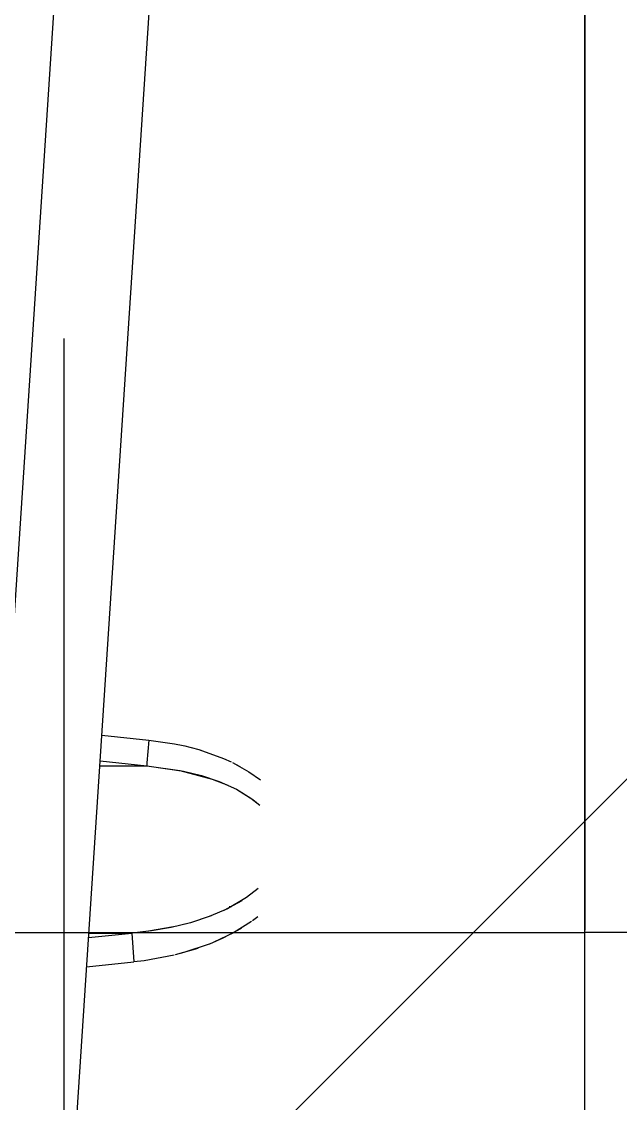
# Model space of a CAD drawing. Header units: millimetres. Extents: x 1084702 to 1166801, y 36632 to 124519.
# Drawn here: x 1103385.4 to 1103486.2, y 47803.6 to 47985.6 of the extents above; entities that cross this region are included whole.
import ezdxf

# ---------------------------------------------------------------- set-up
doc = ezdxf.new("R2010")
doc.units = ezdxf.units.MM
doc.header["$LTSCALE"] = 250
doc.linetypes.add('CENTER', pattern=[3, 2.5, -0.25, 0, -0.25])
doc.linetypes.add('DASHDOT', pattern=[1, 0.5, -0.25, 0, -0.25])
doc.layers.get('0').update_dxf_attribs({"color": 255})
doc.layers.add('%posline', color=240, linetype='Continuous')
doc.layers.add('%symbol', color=1, linetype='Continuous')
doc.styles.add('ROMANS', font='ROMANS.shx', dxfattribs={"height": 100})
doc.dimstyles.new('dott', dxfattribs={"dimscale": 100, "dimtxt": 150, "dimasz": 0.01, "dimexe": 0.5, "dimexo": 1, "dimgap": 1, "dimtad": 1, "dimdsep": 46, "dimtxsty": 'ROMANS', "dimcen": 1.5, "dimclrd": 1, "dimclre": 1, "dimclrt": 2, "dimazin": 2, "dimtfac": 1, "dimtmove": 2, "dimatfit": 3, "dimldrblk": 'DOT', "dimfxl": 1, "dimtvp": 100, "dimtolj": 1, "dimarcsym": 0})

# ---------------------------------------------------------------- blocks, each defined once
blk = doc.blocks.new('A$C64097268')
blk.add_line((11000, -100), (11000, 100))
at = {"linetype": 'DASHDOT'}
blk.add_line((-2084.21, 0), (35128.7, 0), dxfattribs=at)
blk = doc.blocks.new('_Dot')
at = {"color": 0, "linetype": 'ByBlock', "lineweight": -2}
blk.add_line((-0.5, 0), (-1, 0), dxfattribs=at)
at = {"color": 0, "linetype": 'ByBlock', "const_width": 0.5}
blk.add_lwpolyline([(-0.25, 0, 1), (0.25, 0, 1)], format="xyb", close=True, dxfattribs=at)
blk = doc.blocks.new('GENERATOR-CENTER')
for p, q in [((-1442.15, -77.43), (-1412.9, 368.88)), ((-1426.12, -77.43), (-1396.94, 367.84)), ((-1337.61, -275.71), (-1337.61, 275.7)), ((-1337.61, 255.99), (-1337.61, 0.39)), ((-1418.87, 33.24), (-1410.94, 32.42)), ((-1410.94, 32.42), (-1411.29, 28.57)), ((-1410.94, 32.42), (-1411.29, 28.57)), ((-1410.94, 32.42), (-1406.62, 31.79)), ((-1406.62, 31.79), (-1405.2, 31.49)), ((-1405.12, 31.47), (-1402.54, 30.8)), ((-1405.1, 31.47), (-1402.54, 30.8)), ((-1402.53, 30.8), (-1402.2, 30.7)), ((-1402.52, 30.8), (-1398.38, 29.32)), ((-1398.38, 29.32), (-1397.08, 28.73)), ((-1419.2, 28.08), (-1411.3, 28.08)), ((-1419.15, 28.91), (-1411.3, 28.08)), ((-1411.29, 28.57), (-1411.3, 28.08)), ((-1411.29, 28.57), (-1411.3, 28.08)), ((-1411.3, 28.08), (-1405.73, 27.3)), ((-1411.3, 28.08), (-1405.12, 27.18)), ((-1396.9, 28.65), (-1395.63, 27.99)), ((-1396.88, 28.63), (-1394.1, 27.09)), ((-1405.73, 27.3), (-1400.28, 25.85)), ((-1405.12, 27.18), (-1402.07, 26.42)), ((-1402.07, 26.42), (-1399.1, 25.42)), ((-1400.28, 25.85), (-1397.65, 24.81)), ((-1394.1, 27.09), (-1392.18, 25.74)), ((-1399.1, 25.42), (-1396.23, 24.12)), ((-1396.71, 24.37), (-1396.5, 24.26)), ((-1396.23, 24.12), (-1393.79, 22.64)), ((-1396.05, 24.02), (-1393.45, 22.39)), ((-1393.79, 22.64), (-1392.3, 21.45)), ((-1393.45, 22.39), (-1392.85, 21.92)), ((-1392.56, 7.44), (-1394.5, 5.9)), ((-1394.5, 5.9), (-1397.71, 4.03)), ((-1397.71, 4.03), (-1400.79, 2.71)), ((-1395.32, 5.37), (-1398.34, 3.73)), ((-1397.43, 4.38), (-1397.12, 4.38)), ((-1397.37, 4.38), (-1397.07, 4.38)), ((-1400.46, 2.83), (-1403.96, 1.67)), ((-1400.79, 2.71), (-1403.96, 1.67)), ((-1393.67, 1.85), (-1396.72, -0.06)), ((-1392.59, 2.66), (-1393.5, 1.97)), ((-2671.23, 0), (-1337.61, 0)), ((-2671.23, 0), (-1337.61, 0)), ((-1410.51, 0.29), (-1413.82, -0.09)), ((-1411.02, 0.22), (-1413.82, -0.09)), ((-1406.83, 0.95), (-1411.02, 0.22)), ((-1407.21, 0.87), (-1410.51, 0.29)), ((-1403.96, 1.67), (-1407.21, 0.87)), ((-1403.96, 1.67), (-1404.85, 1.42)), ((-1395.42, 0.69), (-1398.52, -0.96)), ((-1337.61, -256), (-1337.61, 0.39)), ((-1421.1, -0.84), (-1413.82, -0.09)), ((-1421.05, -0.09), (-1413.82, -0.09)), ((-1413.82, -0.09), (-1413.46, -4.92)), ((-1413.82, -0.09), (-1413.46, -4.92)), ((-1413.29, 0), (-1413.21, 0)), ((-1413.29, 0), (-1413.21, 0)), ((-1398.52, -0.96), (-1400.74, -1.92)), ((-1399.99, -1.62), (-1400.73, -1.92)), ((-1396.72, -0.06), (-1399.99, -1.62)), ((-1396.9, 0), (-1396.78, 0)), ((-1396.9, 0), (-1396.78, 0)), ((-1402.73, -2.65), (-1406.55, -3.75)), ((-1405.08, -3.37), (-1406.54, -3.75)), ((-1400.79, -1.94), (-1405.08, -3.37)), ((-1421.42, -5.74), (-1413.46, -4.92)), ((-1411.76, -4.72), (-1413.46, -4.92)), ((-1406.69, -3.78), (-1411.76, -4.72))]:
    blk.add_line(p, q)
at = {"linetype": 'CENTER'}
blk.add_line((26.5, 0), (-1337.61, 0), dxfattribs=at)
blk = doc.blocks.new('BL_1-deck_B4_2')
blk.add_blockref('GENERATOR-CENTER', (87054.78, 16083.83))

msp = doc.modelspace()

# ---------------------------------------------------------------- hatches: boundary and pattern name
at = {"layer": '%symbol', "true_color": 0x939598}
h = msp.add_hatch(dxfattribs=at)
h.set_pattern_fill('ANSI31', color=252, scale=100)
h.paths.add_polyline_path([(1097892.6, 52632.31), (1097892.6, 43032.31), (1109392.6, 43032.31), (1109392.6, 52632.31)])

# ---------------------------------------------------------------- block references
for name, p in [('BL_1-deck_B4_2', (1017763.01, 31748.48)), ('A$C64097268', (1092392.6, 47832.31))]:
    msp.add_blockref(name, p)
at = {"linetype": 'CENTER'}
msp.add_blockref('A$C64097268', (1092392.6, 47832.31), dxfattribs=at)

# ---------------------------------------------------------------- leaders
at = {"layer": '%posline', "linetype": 'ByBlock'}
msp.add_leader([(1105977.01, 46518.41), (1099711.3, 53457.36)], dimstyle='dott', override={"dimasz": 2, "dimgap": 1, "dimtad": 0, "dimclrd": 256}, dxfattribs=at)

doc.saveas('drawing.dxf')
